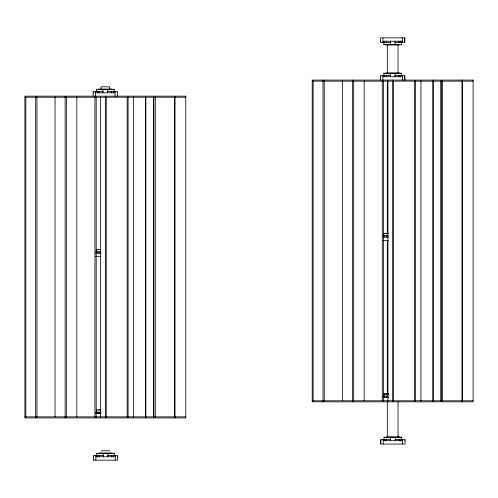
<?xml version="1.0" encoding="UTF-8"?>
<svg xmlns="http://www.w3.org/2000/svg" width="498" height="498" viewBox="0 0 498 498"><rect width="100%" height="100%" fill="white"/><g stroke="black" fill="none" stroke-linecap="round" stroke-linejoin="round"><path stroke-width="0.75" d="M380.491 41.203L380.821 41.203M382.943 41.203L402.384 41.203M404.706 41.203L404.837 37.854L380.491 37.854L380.491 42.548L390.32 42.548M395.001 42.548L404.787 42.548L404.787 37.854M383.609 44.727L401.712 44.727M385.956 44.895L399.365 44.895M385.956 73.038L399.365 73.038M383.609 73.206L401.712 73.206M384.282 73.374L401.039 73.374M390.32 75.385L380.491 75.385L380.491 80.078M395.001 75.385L404.787 75.385L404.787 80.078M380.491 76.729L380.821 76.729M382.943 76.729L402.384 76.729M404.706 76.729L404.837 80.078M312.221 81.137L473.1 81.137M98.635 89.13L112.044 89.13M96.288 89.298L114.391 89.298M102.999 91.476L93.163 91.476L93.163 96.164M107.68 91.476L117.466 91.476L117.509 96.164M93.163 92.815L93.493 92.815M95.616 92.815L115.057 92.815M24.9 97.222L185.779 97.222M385.956 233.388L388.396 233.388M383.609 233.556L388.471 233.556M384.282 233.724L388.471 233.724M382.943 235.735L388.278 235.735M382.943 237.079L388.384 237.079M382.943 240.428L388.384 240.428M98.635 249.479L101.075 249.479M96.288 249.647L100.814 249.647M95.616 251.826L100.957 251.826M95.616 253.165L101.063 253.165M95.616 256.514L101.063 256.514M385.956 393.737L388.396 393.737M383.609 393.906L388.471 393.906M384.282 394.074L388.471 394.074M382.943 396.084L388.278 396.084M382.943 397.429L388.384 397.429M312.221 400.778L473.1 400.778M98.635 409.829L101.075 409.829M96.288 409.997L100.814 409.997M95.616 412.176L100.957 412.176M95.616 413.514L101.063 413.514M24.9 416.863L185.779 416.863M386.168 437.02L399.577 437.02M383.821 437.188L401.923 437.188M384.493 437.356L401.251 437.356M390.532 439.367L380.746 439.367L380.746 444.06L405.042 444.06L405.042 439.367L395.213 439.367M381.07 440.705L380.702 440.705L380.702 444.06M383.155 440.705L402.589 440.705M404.718 440.705L405.042 440.705M101.194 450.815L109.909 450.815M98.847 453.105L112.255 453.105M96.5 453.273L114.596 453.273M103.211 455.452L93.425 455.452L93.425 460.146M107.892 455.452L117.721 455.452L117.721 460.146L93.375 460.146M93.375 456.797L93.749 456.797M95.828 456.797L115.268 456.797M117.391 456.797L117.721 456.797M462.325 80.078L462.325 401.836M461.982 80.857L461.982 401.058M442.622 80.857L442.622 401.058M441.209 80.857L441.209 401.058M440.867 80.857L440.867 401.058M433.216 80.857L433.216 401.058M432.88 80.078L432.88 401.836M420.959 80.857L420.959 401.058M415.413 80.857L415.413 401.058M414.485 80.857L414.485 401.058M402.589 439.367L402.589 444.06M402.384 37.854L402.384 42.548M402.384 75.385L402.384 80.078M401.762 41.203L401.762 42.548M401.612 437.188L401.612 439.367M401.4 42.548L401.4 44.727M401.4 73.206L401.4 75.385M401.176 41.203L401.176 42.548M400.859 439.367L400.859 440.705M400.678 41.203L400.678 42.548M400.678 75.385L400.678 76.729M399.141 439.367L399.141 440.705M398.973 41.203L398.973 42.548M398.973 75.385L398.973 76.729M398.568 75.385L398.568 76.729M398.026 44.764L398.026 73.169M398.026 401.836L398.026 437.151M395.213 437.188L395.213 440.705M395.001 41.203L395.001 44.727M395.001 73.206L395.001 76.729M393.588 80.857L393.588 401.058M392.661 80.078L392.661 401.836M390.532 437.188L390.532 440.705M390.32 41.203L390.32 44.727M390.32 73.206L390.32 76.729M387.948 80.857L387.948 401.058M387.301 44.845L387.301 73.58M387.301 80.57L387.301 233.581M387.301 240.565L387.301 394.348M387.301 401.338L387.301 437.842M386.56 439.367L386.56 440.705M386.392 41.203L386.392 42.548M386.404 75.385L386.404 76.729M386.404 235.735L386.404 237.079M386.404 396.084L386.404 397.429M384.854 439.367L384.854 440.705M384.674 41.203L384.674 42.548M384.674 75.385L384.674 76.729M384.674 235.735L384.674 237.079M384.674 396.084L384.674 397.429M384.356 439.367L384.356 440.705M384.132 437.188L384.132 439.367M383.921 42.548L383.921 44.727M383.921 73.206L383.921 75.385M383.921 233.556L383.921 235.735M383.921 393.906L383.921 396.084M383.777 439.367L383.777 440.705M383.522 80.857L383.522 401.058M383.155 439.367L383.155 444.06M382.943 37.854L382.943 42.548M382.943 75.385L382.943 80.078M382.259 80.857L382.259 401.058M364.156 80.857L364.156 400.778M353.705 80.857L353.705 401.058M352.441 80.078L352.441 401.836M342.363 80.857L342.363 400.778M324.266 80.857L324.266 401.058M323.003 80.078L323.003 401.836M313.149 80.857L313.149 401.058M174.997 96.164L174.997 417.922M174.661 96.942L174.661 417.143M155.295 96.942L155.295 417.143M153.888 96.942L153.888 417.143M153.546 96.942L153.546 417.143M145.895 96.942L145.895 417.143M145.559 96.164L145.559 417.922M133.632 96.942L133.632 417.143M128.092 96.942L128.092 417.143M127.164 96.942L127.164 417.143M115.268 455.452L115.268 460.146M115.057 91.476L115.057 96.164M114.291 453.273L114.291 455.452M114.079 89.298L114.079 91.476M113.538 455.452L113.538 456.797M113.357 91.476L113.357 92.815M111.82 455.452L111.82 456.797M111.652 91.476L111.652 92.815M111.247 91.476L111.247 92.815M109.697 89.466L109.697 86.839L100.982 86.839L100.982 89.466M107.892 453.273L107.892 456.797M107.68 89.298L107.68 92.815M106.267 96.942L106.267 417.143M105.339 96.164L105.339 417.922M103.211 453.273L103.211 456.797M102.999 89.298L102.999 92.815M100.627 96.942L100.627 417.143M99.239 455.452L99.239 456.797M99.083 91.476L99.083 92.815M99.083 251.826L99.083 253.165M99.083 412.176L99.083 413.514M97.533 455.452L97.533 456.797M97.353 91.476L97.353 92.815M97.353 251.826L97.353 253.165M97.353 412.176L97.353 413.514M97.035 455.452L97.035 456.797M96.811 453.273L96.811 455.452M96.6 89.298L96.6 91.476M96.6 249.647L96.6 251.826M96.6 409.997L96.6 412.176M96.45 455.452L96.45 456.797M96.201 96.942L96.201 417.143M95.828 455.452L95.828 460.146M95.616 91.476L95.616 96.164M94.931 96.942L94.931 417.143M76.835 96.942L76.835 416.863M66.383 96.942L66.383 417.143M65.12 96.164L65.12 417.922M55.041 96.942L55.041 416.863M36.939 96.942L36.939 417.143M35.675 96.164L35.675 417.922M25.828 96.942L25.828 417.143M473.1 80.078L312.221 80.078L312.221 401.836L473.1 401.836L473.1 80.078M185.779 96.164L24.9 96.164L24.9 417.922L185.779 417.922L185.779 96.164"/></g></svg>
